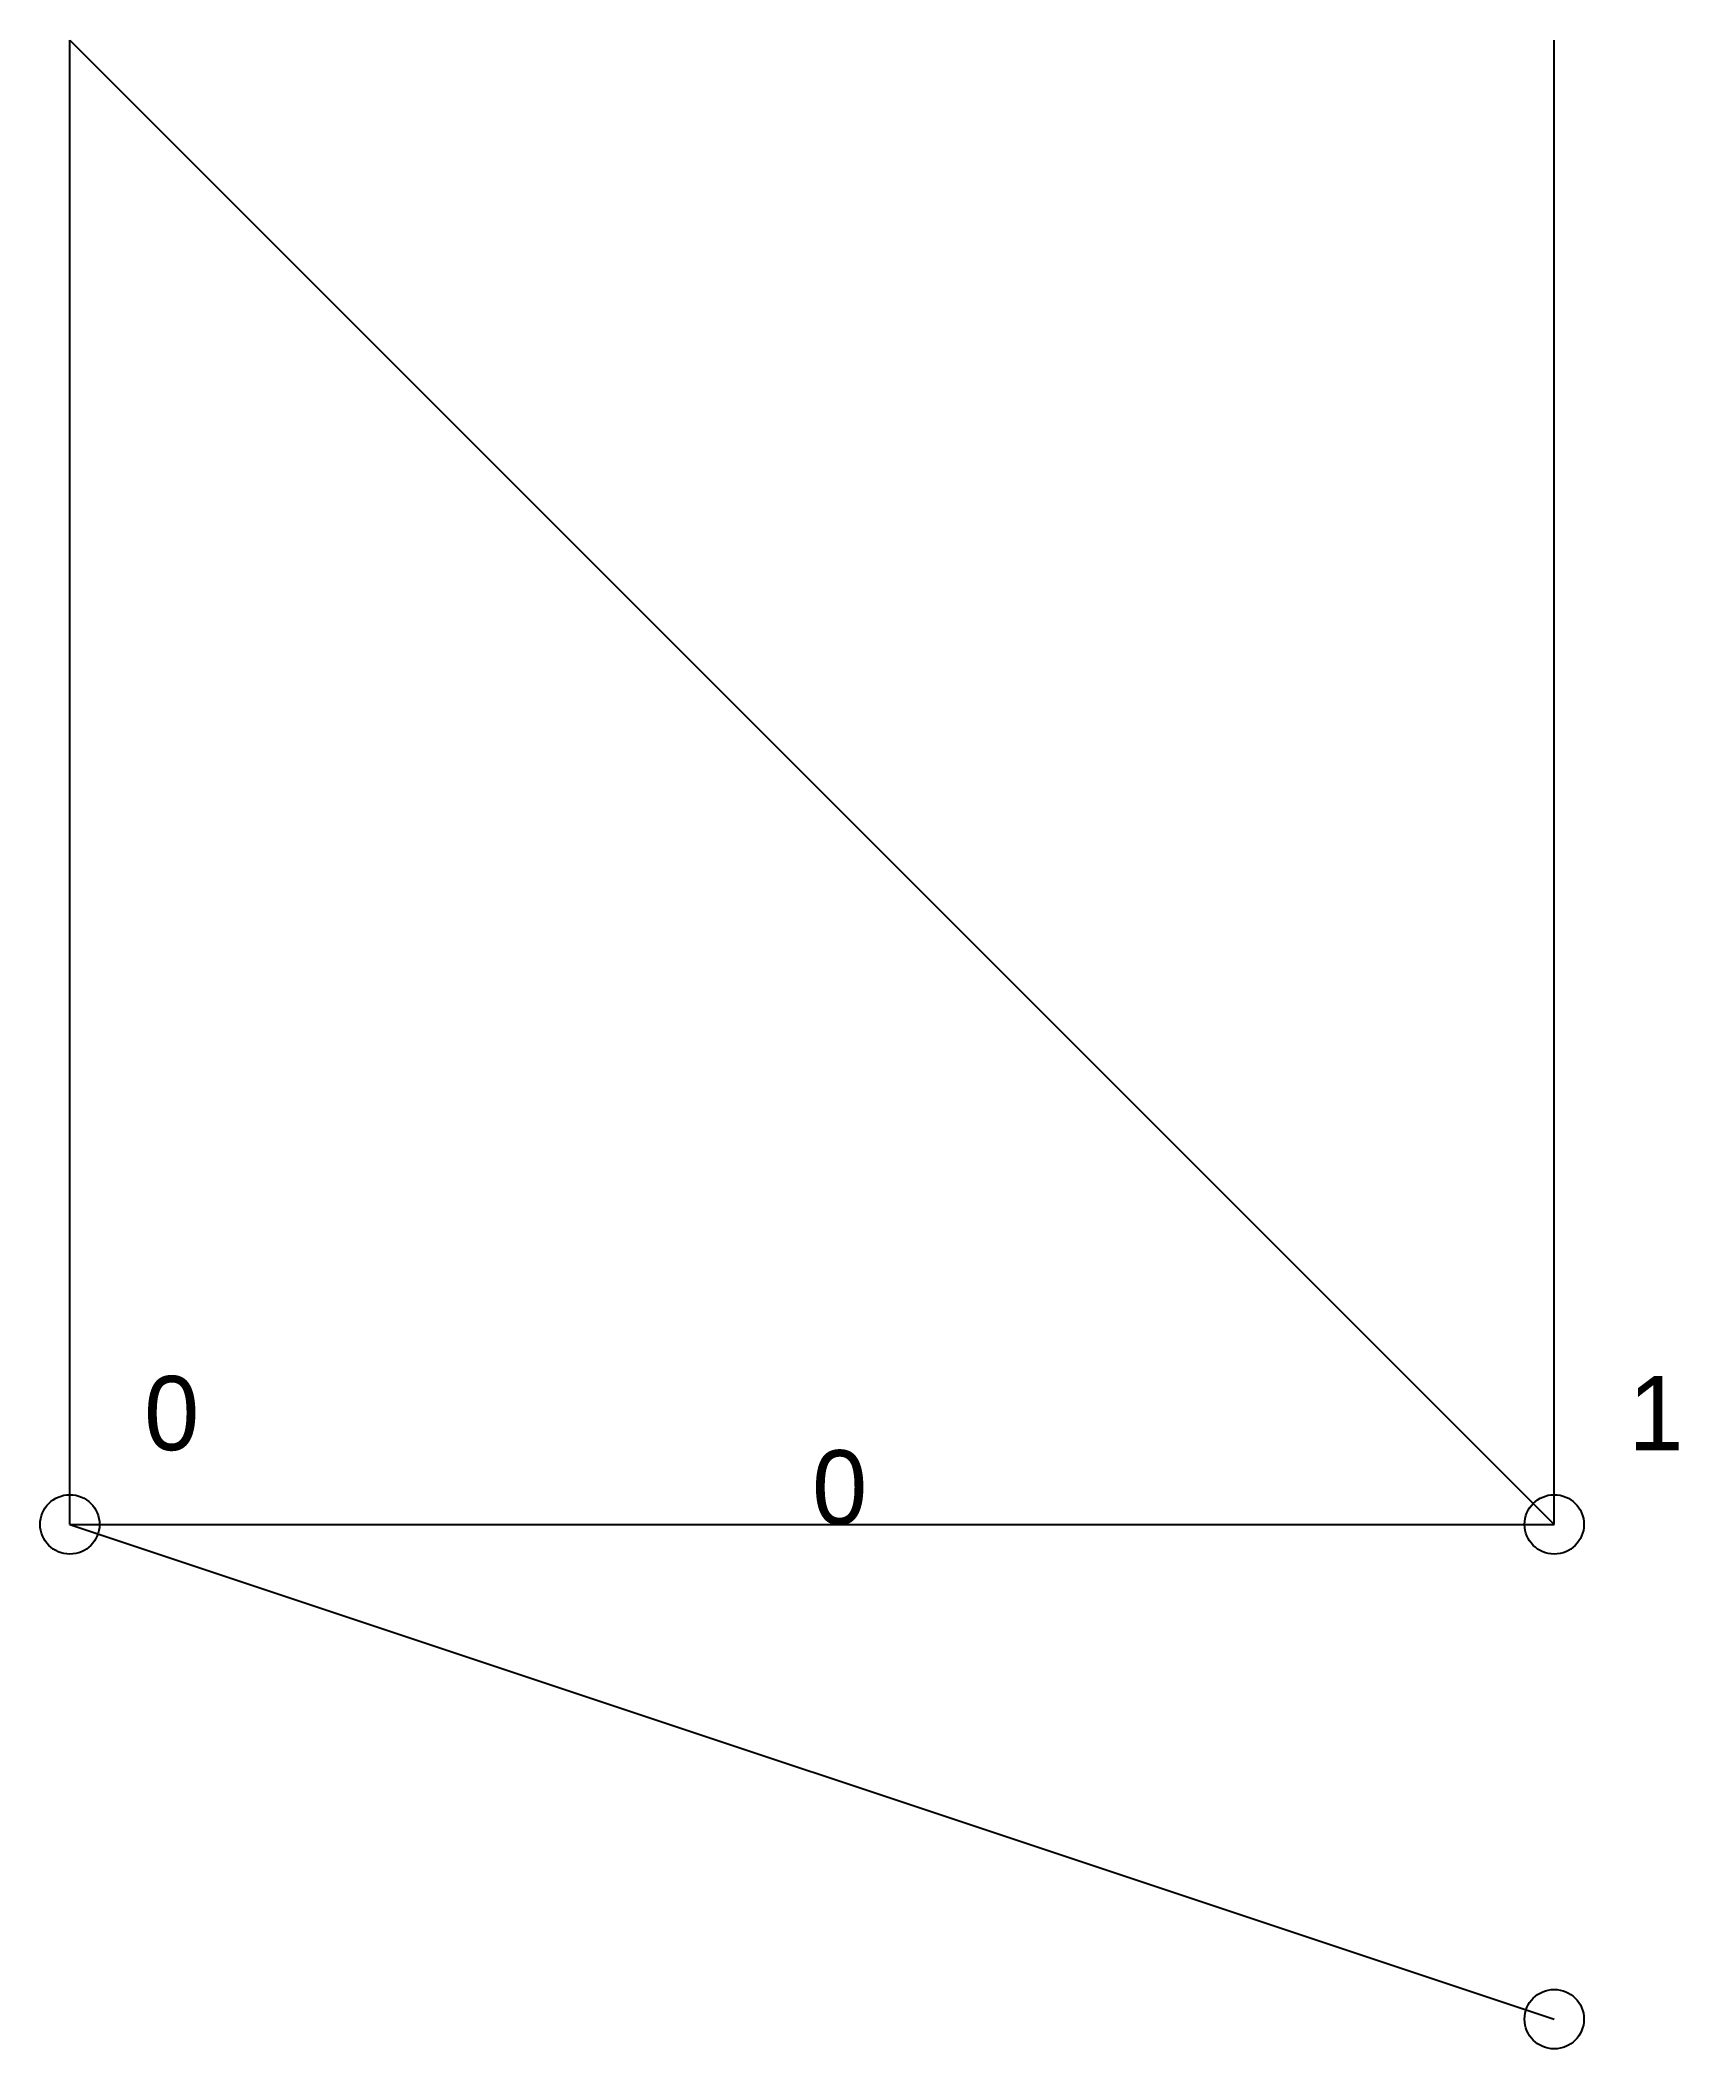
# Model space of a CAD drawing. Header units: metres. Extents: x -0.02 to 1.08, y -0.35 to 1.
import ezdxf

# ---------------------------------------------------------------- set-up
doc = ezdxf.new("R2010")
doc.units = ezdxf.units.M

msp = doc.modelspace()

# ---------------------------------------------------------------- linework, layer by layer
at = {"layer": 'BMD', "color": 4}
for p, q in [((0, 0), (0, 1)), ((0, 1), (1, 0)), ((1, 0), (1, 0))]:
    msp.add_line(p, q, dxfattribs=at)
at = {"layer": 'Deflected', "color": 1}
msp.add_line((0, 0), (1, -0.333333), dxfattribs=at)
for centre in [(0, 0), (1, -0.333333)]:
    msp.add_circle(centre, 0.02, dxfattribs=at)
at = {"layer": 'Information', "color": 1}
msp.add_line((1, 0), (1, 1), dxfattribs=at)
at = {"layer": 'Undeflected', "color": 0}
msp.add_line((0, 0), (1, 0), dxfattribs=at)
for centre in [(0, 0), (1, 0)]:
    msp.add_circle(centre, 0.02, dxfattribs=at)

# ---------------------------------------------------------------- texts
at = {"layer": 'Information', "color": 5}
for s, p in [('0', (0.05, 0.05)), ('1', (1.05, 0.05))]:
    msp.add_text(s, height=0.05, dxfattribs=at).set_placement(p)
at = {"layer": 'Information', "color": 0}
msp.add_text('0', height=0.05, dxfattribs=at).set_placement((0.5, 0))

doc.saveas('drawing.dxf')
